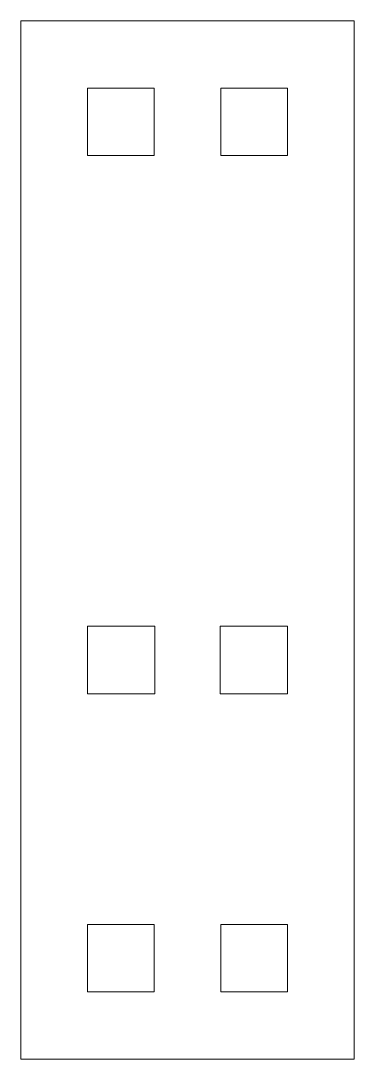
# Model space of a CAD drawing. Header units: millimetres. Extents: x 0 to 25.5, y 0 to 79.4.
import ezdxf

# ---------------------------------------------------------------- set-up
doc = ezdxf.new("R2010")
doc.units = ezdxf.units.MM

msp = doc.modelspace()

# ---------------------------------------------------------------- linework, layer by layer
at = {"color": 7, "linetype": 'Continuous', "lineweight": 15}
for p, q in [((25.53, 79.4), (0, 79.4)), ((0, 79.4), (0, 0)), ((25.53, 0), (25.53, 79.4)), ((10.212, 74.25), (5.106, 74.25)), ((5.106, 74.25), (5.106, 69.1)), ((10.212, 69.1), (10.212, 74.25)), ((20.424, 74.25), (15.318, 74.25)), ((15.318, 74.25), (15.318, 69.1)), ((20.424, 69.1), (20.424, 74.25)), ((5.106, 69.1), (10.212, 69.1)), ((15.318, 69.1), (20.424, 69.1)), ((10.256, 33.1), (5.106, 33.1)), ((5.106, 33.1), (5.106, 27.95)), ((10.256, 27.95), (10.256, 33.1)), ((20.424, 33.1), (15.274, 33.1)), ((15.274, 33.1), (15.274, 27.95)), ((20.424, 27.95), (20.424, 33.1)), ((5.106, 27.95), (10.256, 27.95)), ((15.274, 27.95), (20.424, 27.95)), ((10.212, 10.3), (5.106, 10.3)), ((5.106, 10.3), (5.106, 5.15)), ((10.212, 5.15), (10.212, 10.3)), ((20.424, 10.3), (15.318, 10.3)), ((15.318, 10.3), (15.318, 5.15)), ((20.424, 5.15), (20.424, 10.3)), ((5.106, 5.15), (10.212, 5.15)), ((15.318, 5.15), (20.424, 5.15)), ((0, 0), (25.53, 0))]:
    msp.add_line(p, q, dxfattribs=at)

doc.saveas('drawing.dxf')
